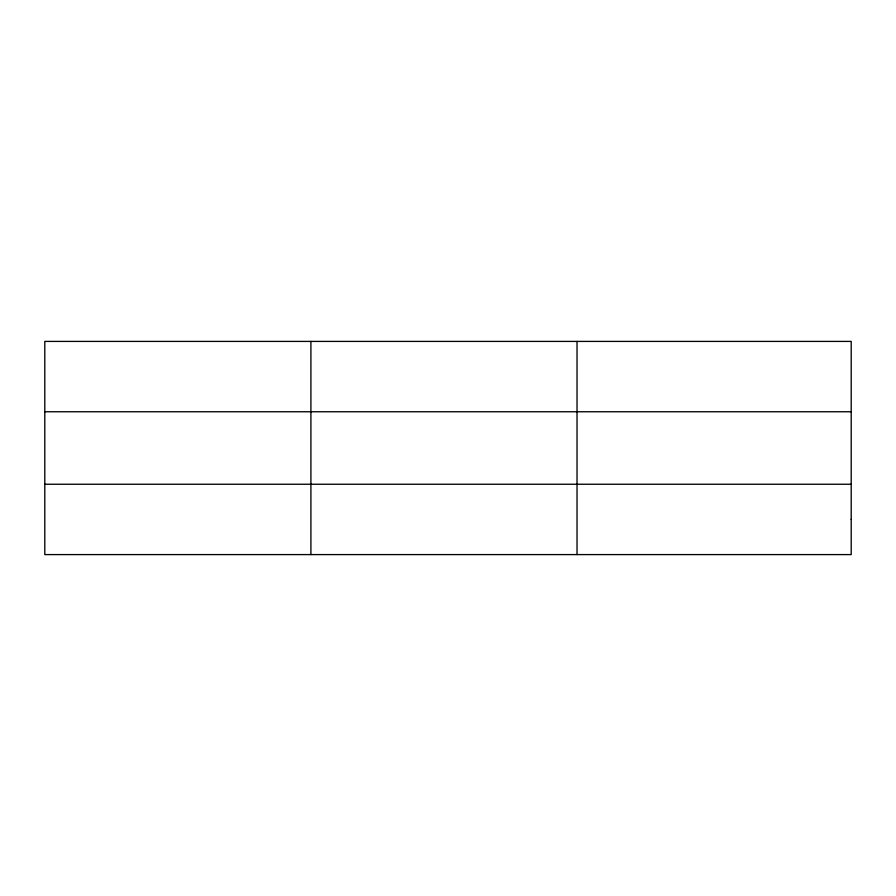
<?xml version="1.0" encoding="UTF-8"?>
<svg xmlns="http://www.w3.org/2000/svg" width="896" height="896" viewBox="0 0 896 896"><rect width="100%" height="100%" fill="white"/><g stroke="black" fill="none" stroke-linecap="round" stroke-linejoin="round"><path stroke-width="1.34" d="M310.912 341.41L310.912 554.59M577.024 341.41L577.024 554.59M44.8 411.757L851.2 411.757M44.8 484.243L851.2 484.243M851.2 519.411L851.2 554.59L44.8 554.59L44.8 341.41L851.2 341.41L851.2 519.411"/></g></svg>
